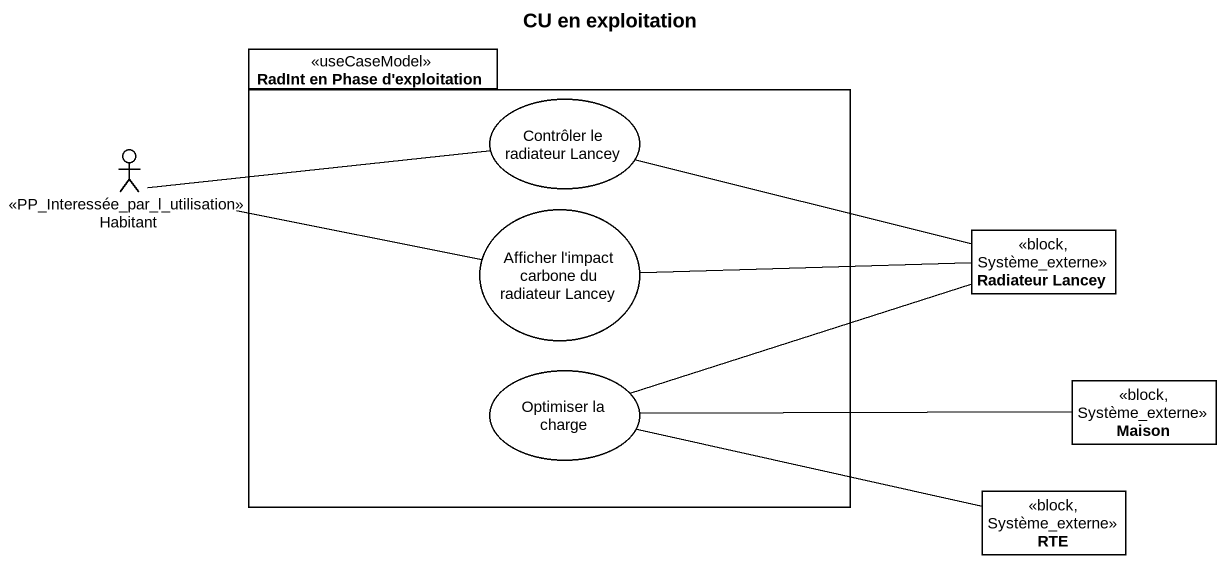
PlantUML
@startuml
title CU en exploitation
allowmixing
hide circle
hide empty members
package "RadInt en Phase d'exploitation" as RadInt_en_Phase_d <<useCaseModel>> {
  usecase "Contrôler le radiateur Lancey" as Contrôler_le_radiateur
  usecase "Afficher l'impact carbone du radiateur Lancey" as Afficher_l_impact_carbone
  usecase "Optimiser la charge" as Optimiser_la_charge
}
actor Habitant <<PP_Interessée_par_l_utilisation>>
class "Radiateur Lancey" as Radiateur_Lancey <<block, Système_externe>>
class Maison <<block, Système_externe>>
class RTE <<block, Système_externe>>
Contrôler_le_radiateur -right- Radiateur_Lancey
Habitant -right- Contrôler_le_radiateur
Habitant -right- Afficher_l_impact_carbone
Afficher_l_impact_carbone -right- Radiateur_Lancey
Optimiser_la_charge -right- Radiateur_Lancey
Optimiser_la_charge -right- Maison
Optimiser_la_charge -right- RTE
@enduml
